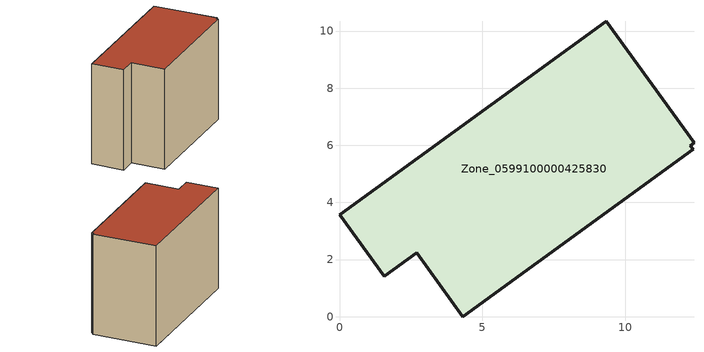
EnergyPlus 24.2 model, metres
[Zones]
Zone_0599100000425830
 floor ground (C_G): 2.7,2.23 1.56,1.42 0,3.58 9.34,10.34 12.41,6.09 12.28,5.99 12.38,5.86 4.31,0 z0
 wall outside (C_F): 9.34,10.34 0,3.58 1.56,1.42 2.7,2.23 4.31,0 12.38,5.86 12.28,5.99 12.41,6.09 9.34,10.34 z0:8.31
 roof outside (C_R): 12.38,5.86 12.28,5.99 12.41,6.09 9.34,10.34 0,3.58 1.56,1.42 2.7,2.23 4.31,0 z8.31
[BUILDING]
Pand.0599100000425830: North Axis=0; Terrain=City; Loads Convergence Tolerance Value=0.04; Temperature Convergence Tolerance Value=0.4; Solar Distribution=FullExterior; Maximum Number of Warmup Days=25; Minimum Number of Warmup Days=1
[Site:Location]
Rotterdam.The.Hague.AP_ZH_NLD Design_Conditions: Latitude=51.96; Longitude=4.45; Time Zone=1; Elevation=-4.5
[SITE:GROUNDTEMPERATURE:BUILDINGSURFACE]
18, 18, 18, 18, 18, 18, 18, 18, 18, 18, 18, 18
[MATERIAL] Thermal Absorptance=0.9; Solar Absorptance=0.7; Visible Absorptance=0.7
Name | Roughness | Thickness | Conductivity | Density | Specific Heat
G.TI.2006-2014 | MediumSmooth | 0.15 | 0.06 | 540 | 1210
F.TI.2006-2014 | Rough | 0.3 | 0.12 | 1920 | 840
R.TI.2006-2014 | MediumRough | 0.2 | 0.08 | 1500 | 1000
[CONSTRUCTION]
C_G: G.TI.2006-2014
C_F: F.TI.2006-2014
C_R: R.TI.2006-2014
[ZONE]
Zone_0599100000425830: Type=1; Multiplier=1; Ceiling Height=Autocalculate; Volume=Autocalculate; Floor Area=autocalculate; Part of Total Floor Area=Yes
[ZONEINFILTRATION:DESIGNFLOWRATE]
Infil_Zone_0599100000425830: Zone or ZoneList or Space or SpaceList=Zone_0599100000425830; Schedule=AlwaysOn; Design Flow Rate Calculation Method=Flow/Area; Flow Rate per Floor Area=0.0015; Constant Term Coefficient=1; Temperature Term Coefficient=0; Velocity Term Coefficient=0; Velocity Squared Term Coefficient=0
[HVACTEMPLATE:ZONE:IDEALLOADSAIRSYSTEM]
Zone_0599100000425830: Maximum Heating Supply Air Temperature=50; Minimum Cooling Supply Air Temperature=13; Maximum Heating Supply Air Humidity Ratio=0.0156; Minimum Cooling Supply Air Humidity Ratio=0.0077; Heating Limit=NoLimit; Cooling Limit=NoLimit; Dehumidification Control Type=ConstantSensibleHeatRatio; Cooling Sensible Heat Ratio=0.7; Dehumidification Setpoint=60; Humidification Control Type=None; Humidification Setpoint=30; Outdoor Air Method=None; Outdoor Air Flow Rate per Person=0.00944; Outdoor Air Flow Rate per Zone Floor Area=0; Outdoor Air Flow Rate per Zone=0; Demand Controlled Ventilation Type=None; Outdoor Air Economizer Type=NoEconomizer; Heat Recovery Type=None; Sensible Heat Recovery Effectiveness=0.7; Latent Heat Recovery Effectiveness=0.65
[ZONECONTROL:THERMOSTAT]
ThermostatControl_Zone_0599100000425830: Zone or ZoneList=Zone_0599100000425830; Control Type Schedule=DualSetpointControlType; Control 1=Thermostat_Zone_0599100000425830; Temperature Difference Between Cutout And Setpoint=0
[THERMOSTATSETPOINT:DUALSETPOINT]
Thermostat_Zone_0599100000425830: Heating Setpoint Temperature Schedule=HeatingSetpoint_Zone_0599100000425830; Cooling Setpoint Temperature Schedule=CoolingSetpoint_Zone_0599100000425830
[SCHEDULE:COMPACT]
HeatingSetpoint_Zone_0599100000425830: Through: 12/31, For: AllDays, Until: 24:00, 21
CoolingSetpoint_Zone_0599100000425830: Through: 12/31, For: AllDays, Until: 24:00, 24
DualSetpointControlType: Through: 12/31, For: AllDays, Until: 24:00, 4
AlwaysOn: Through: 12/31, For: AllDays, Until: 24:00, 1
